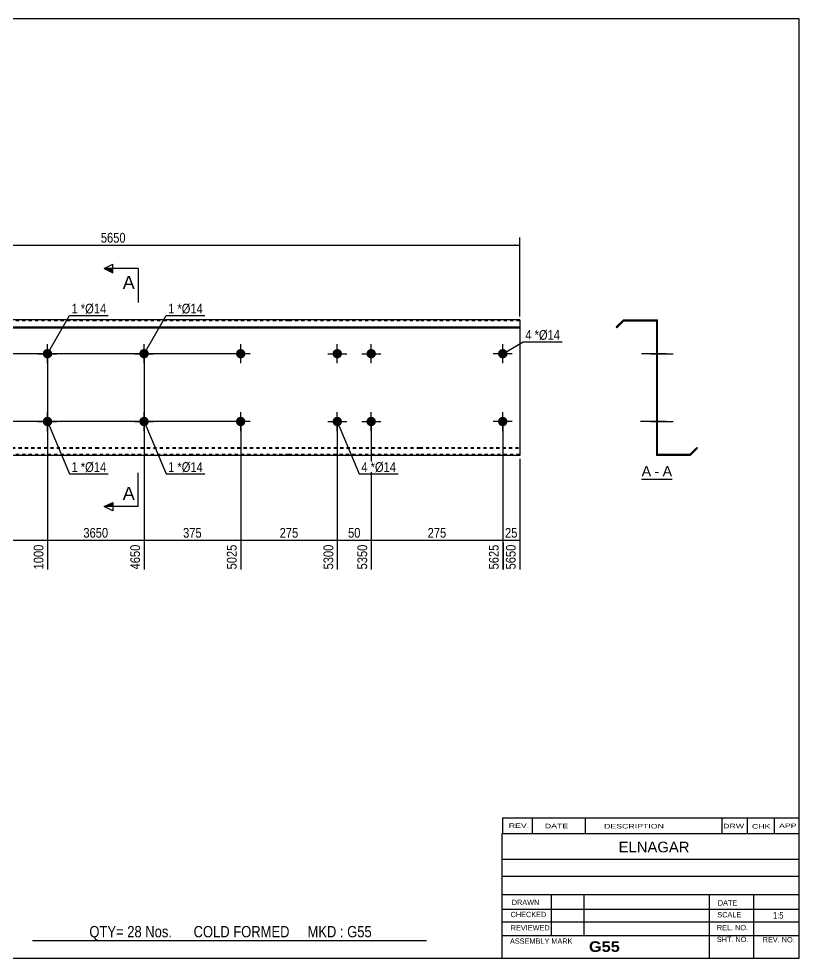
# Model space of a CAD drawing. Header units: millimetres. Extents: x -84 to 318, y -168 to 109.
# Drawn here: x 88.1 to 318.2, y -168.2 to 108.8 of the extents above; entities that cross this region are included whole.
import ezdxf

# ---------------------------------------------------------------- set-up
doc = ezdxf.new("R2010")
doc.units = ezdxf.units.MM
doc.linetypes.add('DXK_LINE_DOT1', pattern=[1.8814, 0.9407, -0.9407])
doc.styles.add('Arial', font='ARIAL.TTF', dxfattribs={"height": 0.2})
doc.styles.add('Arial Bold', font='ARIALBD.TTF', dxfattribs={"height": 0.2})
doc.styles.add('Arial Narrow', font='ARIALN.TTF', dxfattribs={"height": 0.2})

# ---------------------------------------------------------------- blocks, each defined once
blk = doc.blocks.new('Unknown-629097394-1687')
at = {"color": 5, "linetype": 'Continuous'}
for p, q in [((318.25, 108.75), (-81.75, 108.75)), ((-81.75, 108.75), (-81.75, -168.25)), ((318.25, -168.25), (318.25, 108.75)), ((-81.75, -168.25), (318.25, -168.25))]:
    blk.add_line(p, q, dxfattribs=at)
at = {"color": 174, "linetype": 'Continuous', "style": 'Arial'}
blk.add_text('Tekla structures', height=1.9102, rotation=90, dxfattribs=at).set_placement((-82.25, -167.75))
blk = doc.blocks.new('Unknown-629097394-12 - 1218')
at = {"color": 7, "linetype": 'Continuous'}
blk.add_line((271.76, -26.95), (280.79, -26.95), dxfattribs=at)
at = {"color": 0, "linetype": 'Continuous'}
blk.add_wipeout([(274.6, -26.2), (274.6, -23), (271.76, -23), (271.76, -26.2)], dxfattribs=at)
blk.add_wipeout([(276.98, -26.2), (276.98, -23), (275.56, -23), (275.56, -26.2)], dxfattribs=at)
at = {"color": 96, "linetype": 'Continuous', "style": 'Arial'}
blk.add_text('A', height=3.06, dxfattribs=at).set_placement((271.76, -26.2))
at = {"color": 0, "linetype": 'Continuous'}
blk.add_wipeout([(280.79, -26.2), (280.79, -23), (277.94, -23), (277.94, -26.2)], dxfattribs=at)
at = {"color": 96, "linetype": 'Continuous', "style": 'Arial'}
for s, p in [('-', (275.56, -26.2)), ('A', (277.94, -26.2))]:
    blk.add_text(s, height=3.06, dxfattribs=at).set_placement(p)
blk = doc.blocks.new('Part-629097394-1204 - 1201')
at = {"color": 2, "linetype": 'Continuous'}
for p, q in [((-3.9, 20), (-3.9, -20)), ((15.29, 20), (-3.9, 20)), ((53.78, 20), (15.39, 20)), ((82.27, 20), (53.88, 20)), ((110.76, 20), (82.37, 20)), ((139.25, 20), (110.86, 20)), ((167.73, 20), (139.35, 20)), ((206.22, 20), (167.83, 20)), ((235.82, 20), (206.32, 20)), ((235.82, 20), (235.82, -20)), ((-3.9, 17.88), (15.29, 17.88)), ((-3.9, 17.67), (15.29, 17.67)), ((15.39, 17.88), (53.78, 17.88)), ((15.39, 17.67), (53.78, 17.67)), ((53.88, 17.88), (82.27, 17.88)), ((53.88, 17.67), (82.27, 17.67)), ((82.37, 17.88), (110.76, 17.88)), ((82.37, 17.67), (110.76, 17.67)), ((110.86, 17.88), (139.25, 17.88)), ((110.86, 17.67), (139.25, 17.67)), ((139.35, 17.88), (167.73, 17.88)), ((139.35, 17.67), (167.73, 17.67)), ((167.83, 17.88), (206.22, 17.88)), ((167.83, 17.67), (206.22, 17.67)), ((206.32, 17.88), (235.82, 17.88)), ((206.32, 17.67), (235.82, 17.67)), ((15.29, -20), (-3.9, -20)), ((53.78, -20), (15.39, -20)), ((82.27, -20), (53.88, -20)), ((110.76, -20), (82.37, -20)), ((139.25, -20), (110.86, -20)), ((167.73, -20), (139.35, -20)), ((206.22, -20), (167.83, -20)), ((235.82, -20), (206.32, -20))]:
    blk.add_line(p, q, dxfattribs=at)
at = {"color": 7, "linetype": 'DXK_LINE_DOT1'}
for p, q in [((15.29, 19.7), (-3.9, 19.7)), ((53.78, 19.7), (15.39, 19.7)), ((82.27, 19.7), (53.88, 19.7)), ((110.76, 19.7), (82.37, 19.7)), ((139.25, 19.7), (110.86, 19.7)), ((167.73, 19.7), (139.35, 19.7)), ((206.22, 19.7), (167.83, 19.7)), ((235.82, 19.7), (206.32, 19.7)), ((-3.9, -17.67), (15.29, -17.67)), ((-3.9, -17.88), (15.29, -17.88)), ((15.39, -17.67), (53.78, -17.67)), ((15.39, -17.88), (53.78, -17.88)), ((53.88, -17.67), (82.27, -17.67)), ((53.88, -17.88), (82.27, -17.88)), ((82.37, -17.67), (110.76, -17.67)), ((82.37, -17.88), (110.76, -17.88)), ((110.86, -17.67), (139.25, -17.67)), ((110.86, -17.88), (139.25, -17.88)), ((139.35, -17.67), (167.73, -17.67)), ((139.35, -17.88), (167.73, -17.88)), ((167.83, -17.67), (206.22, -17.67)), ((167.83, -17.88), (206.22, -17.88)), ((206.32, -17.67), (235.82, -17.67)), ((206.32, -17.88), (235.82, -17.88)), ((15.29, -19.7), (-3.9, -19.7)), ((53.78, -19.7), (15.39, -19.7)), ((82.27, -19.7), (53.88, -19.7)), ((110.76, -19.7), (82.37, -19.7)), ((139.25, -19.7), (110.86, -19.7)), ((167.73, -19.7), (139.35, -19.7)), ((206.22, -19.7), (167.83, -19.7)), ((235.82, -19.7), (206.32, -19.7))]:
    blk.add_line(p, q, dxfattribs=at)
blk = doc.blocks.new('Bolt-629097394-1206 - 1201')
at = {"linetype": 'Continuous'}
blk.add_hatch(color=3, dxfattribs=at).paths.add_polyline_path([(95.16, 10, -1), (97.96, 10, -1)])
at = {"color": 3, "linetype": 'Continuous'}
for p, q in [((96.56, 7.2), (96.56, 12.8)), ((93.76, 10), (99.36, 10))]:
    blk.add_line(p, q, dxfattribs=at)
blk = doc.blocks.new('Bolt-629097394-1209 - 1201')
at = {"linetype": 'Continuous'}
blk.add_hatch(color=3, dxfattribs=at).paths.add_polyline_path([(95.16, -10, -1), (97.96, -10, -1)])
at = {"color": 3, "linetype": 'Continuous'}
for p, q in [((96.56, -12.8), (96.56, -7.2)), ((93.76, -10), (99.36, -10))]:
    blk.add_line(p, q, dxfattribs=at)
blk = doc.blocks.new('Bolt-629097394-1210 - 1201')
at = {"linetype": 'Continuous'}
for points in [[(180.63, 10, -1), (183.43, 10, -1)], [(190.63, 10, -1), (193.43, 10, -1)], [(180.63, -10, -1), (183.43, -10, -1)], [(190.63, -10, -1), (193.43, -10, -1)]]:
    blk.add_hatch(color=3, dxfattribs=at).paths.add_polyline_path(points)
at = {"color": 3, "linetype": 'Continuous'}
for p, q in [((182.03, 7.2), (182.03, 12.8)), ((192.03, 7.2), (192.03, 12.8)), ((179.23, 10), (184.83, 10)), ((189.23, 10), (194.83, 10)), ((182.03, -12.8), (182.03, -7.2)), ((192.03, -12.8), (192.03, -7.2)), ((179.23, -10), (184.83, -10)), ((189.23, -10), (194.83, -10))]:
    blk.add_line(p, q, dxfattribs=at)
blk = doc.blocks.new('Bolt-629097394-1211 - 1201')
at = {"linetype": 'Continuous'}
blk.add_hatch(color=3, dxfattribs=at).paths.add_polyline_path([(123.65, 10, -1), (126.45, 10, -1)])
at = {"color": 3, "linetype": 'Continuous'}
for p, q in [((125.05, 7.2), (125.05, 12.8)), ((122.25, 10), (127.85, 10))]:
    blk.add_line(p, q, dxfattribs=at)
blk = doc.blocks.new('Bolt-629097394-1212 - 1201')
at = {"linetype": 'Continuous'}
for points in [[(152.14, 10, -1), (154.94, 10, -1)], [(229.42, 10, -1), (232.22, 10, -1)]]:
    blk.add_hatch(color=3, dxfattribs=at).paths.add_polyline_path(points)
at = {"color": 3, "linetype": 'Continuous'}
for p, q in [((153.54, 7.2), (153.54, 12.8)), ((230.82, 7.2), (230.82, 12.8)), ((156.34, 10), (150.74, 10)), ((233.62, 10), (228.02, 10))]:
    blk.add_line(p, q, dxfattribs=at)
blk = doc.blocks.new('Bolt-629097394-1213 - 1201')
at = {"linetype": 'Continuous'}
for points in [[(152.14, -10, -1), (154.94, -10, -1)], [(229.42, -10, -1), (232.22, -10, -1)]]:
    blk.add_hatch(color=3, dxfattribs=at).paths.add_polyline_path(points)
at = {"color": 3, "linetype": 'Continuous'}
for p, q in [((153.54, -12.8), (153.54, -7.2)), ((230.82, -12.8), (230.82, -7.2)), ((156.34, -10), (150.74, -10)), ((233.62, -10), (228.02, -10))]:
    blk.add_line(p, q, dxfattribs=at)
blk = doc.blocks.new('Bolt-629097394-1214 - 1201')
at = {"linetype": 'Continuous'}
blk.add_hatch(color=3, dxfattribs=at).paths.add_polyline_path([(123.65, -10, -1), (126.45, -10, -1)])
at = {"color": 3, "linetype": 'Continuous'}
for p, q in [((125.05, -12.8), (125.05, -7.2)), ((122.25, -10), (127.85, -10))]:
    blk.add_line(p, q, dxfattribs=at)
blk = doc.blocks.new('Bolt-629097394-1224 - 1218')
at = {"linetype": 'Continuous'}
blk.add_hatch(color=3, dxfattribs=at).paths.add_polyline_path([(276.12, -8.6), (276.12, -11.4), (276.42, -11.4), (276.42, -8.6)])
at = {"color": 3, "linetype": 'Continuous'}
for p, q in [((278.02, -10), (271.42, -10)), ((276.42, -8.6), (276.12, -8.6)), ((276.42, -11.4), (276.12, -11.4))]:
    blk.add_line(p, q, dxfattribs=at)
blk = doc.blocks.new('Part-629097394-1219 - 1218')
at = {"color": 2, "linetype": 'Continuous'}
for p, q in [((266.42, 20), (264.3, 17.88)), ((266.55, 19.7), (264.51, 17.67)), ((266.42, 20), (276.42, 20)), ((266.55, 19.7), (276.12, 19.7)), ((276.12, 19.7), (276.12, -20)), ((276.42, -19.7), (276.42, 20)), ((264.3, 17.88), (264.51, 17.67)), ((286, -19.7), (288.03, -17.67)), ((286.12, -20), (288.25, -17.88)), ((288.25, -17.88), (288.03, -17.67)), ((286.12, -20), (276.12, -20)), ((286, -19.7), (276.42, -19.7))]:
    blk.add_line(p, q, dxfattribs=at)
blk = doc.blocks.new('Bolt-629097394-1220 - 1218')
at = {"linetype": 'Continuous'}
for points in [[(276.12, 11.4), (276.12, 8.6), (276.42, 8.6), (276.42, 11.4)], [(276.12, 11.4), (276.12, 8.6), (276.42, 8.6), (276.42, 11.4)], [(276.12, -8.6), (276.12, -11.4), (276.42, -11.4), (276.42, -8.6)], [(276.12, -8.6), (276.12, -11.4), (276.42, -11.4), (276.42, -8.6)]]:
    blk.add_hatch(color=3, dxfattribs=at).paths.add_polyline_path(points)
at = {"color": 3, "linetype": 'Continuous'}
for p, q in [((276.42, 11.4), (276.12, 11.4)), ((276.42, 11.4), (276.12, 11.4)), ((279.02, 10), (272.42, 10)), ((279.02, 10), (272.42, 10)), ((276.42, 8.6), (276.12, 8.6)), ((276.42, 8.6), (276.12, 8.6)), ((279.02, -10), (272.42, -10)), ((279.02, -10), (272.42, -10)), ((276.42, -8.6), (276.12, -8.6)), ((276.42, -8.6), (276.12, -8.6)), ((276.42, -11.4), (276.12, -11.4)), ((276.42, -11.4), (276.12, -11.4))]:
    blk.add_line(p, q, dxfattribs=at)
blk = doc.blocks.new('Bolt-629097394-1221 - 1218')
at = {"linetype": 'Continuous'}
blk.add_hatch(color=3, dxfattribs=at).paths.add_polyline_path([(276.12, 11.4), (276.12, 8.6), (276.42, 8.6), (276.42, 11.4)])
at = {"color": 3, "linetype": 'Continuous'}
for p, q in [((276.42, 11.4), (276.12, 11.4)), ((278.32, 10), (271.72, 10)), ((276.42, 8.6), (276.12, 8.6))]:
    blk.add_line(p, q, dxfattribs=at)
blk = doc.blocks.new('Bolt-629097394-1222 - 1218')
at = {"linetype": 'Continuous'}
blk.add_hatch(color=3, dxfattribs=at).paths.add_polyline_path([(276.12, 11.4), (276.12, 8.6), (276.42, 8.6), (276.42, 11.4)])
blk.add_hatch(color=3, dxfattribs=at).paths.add_polyline_path([(276.12, 11.4), (276.12, 8.6), (276.42, 8.6), (276.42, 11.4)])
at = {"color": 3, "linetype": 'Continuous'}
for p, q in [((276.12, 11.4), (276.42, 11.4)), ((276.12, 11.4), (276.42, 11.4)), ((274.52, 10), (281.12, 10)), ((274.52, 10), (281.12, 10)), ((276.12, 8.6), (276.42, 8.6)), ((276.12, 8.6), (276.42, 8.6))]:
    blk.add_line(p, q, dxfattribs=at)
blk = doc.blocks.new('Bolt-629097394-1223 - 1218')
at = {"linetype": 'Continuous'}
blk.add_hatch(color=3, dxfattribs=at).paths.add_polyline_path([(276.12, -8.6), (276.12, -11.4), (276.42, -11.4), (276.42, -8.6)])
blk.add_hatch(color=3, dxfattribs=at).paths.add_polyline_path([(276.12, -8.6), (276.12, -11.4), (276.42, -11.4), (276.42, -8.6)])
at = {"color": 3, "linetype": 'Continuous'}
for p, q in [((274.52, -10), (281.12, -10)), ((274.52, -10), (281.12, -10)), ((276.12, -8.6), (276.42, -8.6)), ((276.12, -8.6), (276.42, -8.6)), ((276.12, -11.4), (276.42, -11.4)), ((276.12, -11.4), (276.42, -11.4))]:
    blk.add_line(p, q, dxfattribs=at)
blk = doc.blocks.new('Bolt-629097394-1225 - 1218')
at = {"linetype": 'Continuous'}
for points in [[(276.12, 11.4), (276.12, 8.6), (276.42, 8.6), (276.42, 11.4)], [(276.12, 11.4), (276.12, 8.6), (276.42, 8.6), (276.42, 11.4)], [(276.12, -8.6), (276.12, -11.4), (276.42, -11.4), (276.42, -8.6)], [(276.12, -8.6), (276.12, -11.4), (276.42, -11.4), (276.42, -8.6)]]:
    blk.add_hatch(color=3, dxfattribs=at).paths.add_polyline_path(points)
at = {"color": 3, "linetype": 'Continuous'}
for p, q in [((276.42, 11.4), (276.12, 11.4)), ((276.42, 11.4), (276.12, 11.4)), ((279.02, 10), (272.42, 10)), ((279.02, 10), (272.42, 10)), ((276.42, 8.6), (276.12, 8.6)), ((276.42, 8.6), (276.12, 8.6)), ((279.02, -10), (272.42, -10)), ((279.02, -10), (272.42, -10)), ((276.42, -8.6), (276.12, -8.6)), ((276.42, -8.6), (276.12, -8.6)), ((276.42, -11.4), (276.12, -11.4)), ((276.42, -11.4), (276.12, -11.4))]:
    blk.add_line(p, q, dxfattribs=at)
blk = doc.blocks.new('Bolt-629097394-1226 - 1218')
at = {"linetype": 'Continuous'}
blk.add_hatch(color=3, dxfattribs=at).paths.add_polyline_path([(276.12, 11.4), (276.12, 8.6), (276.42, 8.6), (276.42, 11.4)])
at = {"color": 3, "linetype": 'Continuous'}
for p, q in [((276.42, 11.4), (276.12, 11.4)), ((278.32, 10), (271.72, 10)), ((276.42, 8.6), (276.12, 8.6))]:
    blk.add_line(p, q, dxfattribs=at)
blk = doc.blocks.new('Bolt-629097394-1227 - 1218')
at = {"linetype": 'Continuous'}
blk.add_hatch(color=3, dxfattribs=at).paths.add_polyline_path([(276.12, 11.4), (276.12, 8.6), (276.42, 8.6), (276.42, 11.4)])
blk.add_hatch(color=3, dxfattribs=at).paths.add_polyline_path([(276.12, 11.4), (276.12, 8.6), (276.42, 8.6), (276.42, 11.4)])
at = {"color": 3, "linetype": 'Continuous'}
for p, q in [((276.12, 11.4), (276.42, 11.4)), ((276.12, 11.4), (276.42, 11.4)), ((274.52, 10), (281.12, 10)), ((274.52, 10), (281.12, 10)), ((276.12, 8.6), (276.42, 8.6)), ((276.12, 8.6), (276.42, 8.6))]:
    blk.add_line(p, q, dxfattribs=at)
blk = doc.blocks.new('Bolt-629097394-1228 - 1218')
at = {"linetype": 'Continuous'}
blk.add_hatch(color=3, dxfattribs=at).paths.add_polyline_path([(276.12, -8.6), (276.12, -11.4), (276.42, -11.4), (276.42, -8.6)])
blk.add_hatch(color=3, dxfattribs=at).paths.add_polyline_path([(276.12, -8.6), (276.12, -11.4), (276.42, -11.4), (276.42, -8.6)])
at = {"color": 3, "linetype": 'Continuous'}
for p, q in [((274.52, -10), (281.12, -10)), ((274.52, -10), (281.12, -10)), ((276.12, -8.6), (276.42, -8.6)), ((276.12, -8.6), (276.42, -8.6)), ((276.12, -11.4), (276.42, -11.4)), ((276.12, -11.4), (276.42, -11.4))]:
    blk.add_line(p, q, dxfattribs=at)
blk = doc.blocks.new('Bolt-629097394-1229 - 1218')
at = {"linetype": 'Continuous'}
blk.add_hatch(color=3, dxfattribs=at).paths.add_polyline_path([(276.12, -8.6), (276.12, -11.4), (276.42, -11.4), (276.42, -8.6)])
at = {"color": 3, "linetype": 'Continuous'}
for p, q in [((278.02, -10), (271.42, -10)), ((276.42, -8.6), (276.12, -8.6)), ((276.42, -11.4), (276.12, -11.4))]:
    blk.add_line(p, q, dxfattribs=at)
blk = doc.blocks.new('StraightDimension-629097394-1242 - 1201')
at = {"linetype": 'Continuous'}
blk.add_hatch(color=7, dxfattribs=at).paths.add_polyline_path([(234.32, -44.75), (235.82, -45), (234.32, -45.25)])
at = {"color": 7, "linetype": 'Continuous'}
for p, q in [((230.82, -11), (230.82, -53.61)), ((235.82, -21), (235.82, -53.61)), ((230.82, -45), (235.82, -45))]:
    blk.add_line(p, q, dxfattribs=at)
at = {"color": 0}
blk.add_wipeout([(235.75, -44.85), (235.75, -40.65), (230.89, -40.65), (230.89, -44.85)], dxfattribs=at)
at = {"color": 3, "style": 'Arial Narrow'}
blk.add_text('25', height=2.863, dxfattribs=at).set_placement((231.49, -44.25))
at = {"color": 0, "linetype": 'Continuous'}
blk.add_wipeout([(235.22, -45.7), (231.02, -45.7), (231.02, -54.21), (235.22, -54.21)], dxfattribs=at)
at = {"color": 3, "linetype": 'Continuous', "style": 'Arial Narrow'}
blk.add_text('5650', height=2.863, rotation=90.0002, dxfattribs=at).set_placement((234.62, -53.61))
blk = doc.blocks.new('StraightDimension-629097394-1243 - 1201')
at = {"linetype": 'Continuous'}
blk.add_hatch(color=7, dxfattribs=at).paths.add_polyline_path([(229.32, -44.75), (230.82, -45), (229.32, -45.25)])
at = {"color": 7, "linetype": 'Continuous'}
for p, q in [((192.03, -11), (192.03, -53.61)), ((230.82, -11), (230.82, -53.61)), ((192.03, -45), (230.82, -45))]:
    blk.add_line(p, q, dxfattribs=at)
at = {"color": 0}
blk.add_wipeout([(214.77, -44.85), (214.77, -40.65), (208.08, -40.65), (208.08, -44.85)], dxfattribs=at)
at = {"color": 0, "linetype": 'Continuous'}
blk.add_wipeout([(230.22, -45.7), (226.02, -45.7), (226.02, -54.21), (230.22, -54.21)], dxfattribs=at)
at = {"color": 3, "style": 'Arial Narrow'}
blk.add_text('275', height=2.863, dxfattribs=at).set_placement((208.68, -44.25))
at = {"color": 3, "linetype": 'Continuous', "style": 'Arial Narrow'}
blk.add_text('5625', height=2.863, rotation=90.0002, dxfattribs=at).set_placement((229.62, -53.61))
blk = doc.blocks.new('StraightDimension-629097394-1244 - 1201')
at = {"linetype": 'Continuous'}
blk.add_hatch(color=7, dxfattribs=at).paths.add_polyline_path([(190.53, -44.75), (192.03, -45), (190.53, -45.25)])
at = {"color": 7, "linetype": 'Continuous'}
for p, q in [((182.03, -11), (182.03, -53.61)), ((192.03, -11), (192.03, -53.61)), ((182.03, -45), (192.03, -45))]:
    blk.add_line(p, q, dxfattribs=at)
at = {"color": 0}
blk.add_wipeout([(189.46, -44.85), (189.46, -40.65), (184.6, -40.65), (184.6, -44.85)], dxfattribs=at)
at = {"color": 3, "style": 'Arial Narrow'}
blk.add_text('50', height=2.863, dxfattribs=at).set_placement((185.2, -44.25))
at = {"color": 0, "linetype": 'Continuous'}
blk.add_wipeout([(191.43, -45.7), (187.23, -45.7), (187.23, -54.21), (191.43, -54.21)], dxfattribs=at)
at = {"color": 3, "linetype": 'Continuous', "style": 'Arial Narrow'}
blk.add_text('5350', height=2.863, rotation=90.0002, dxfattribs=at).set_placement((190.83, -53.61))
blk = doc.blocks.new('StraightDimension-629097394-1245 - 1201')
at = {"linetype": 'Continuous'}
blk.add_hatch(color=7, dxfattribs=at).paths.add_polyline_path([(180.53, -44.75), (182.03, -45), (180.53, -45.25)])
at = {"color": 7, "linetype": 'Continuous'}
for p, q in [((153.54, -11), (153.54, -53.61)), ((182.03, -11), (182.03, -53.61)), ((153.54, -45), (182.03, -45))]:
    blk.add_line(p, q, dxfattribs=at)
at = {"color": 0}
blk.add_wipeout([(171.13, -44.85), (171.13, -40.65), (164.44, -40.65), (164.44, -44.85)], dxfattribs=at)
at = {"color": 0, "linetype": 'Continuous'}
blk.add_wipeout([(181.43, -45.7), (177.23, -45.7), (177.23, -54.21), (181.43, -54.21)], dxfattribs=at)
at = {"color": 3, "style": 'Arial Narrow'}
blk.add_text('275', height=2.863, dxfattribs=at).set_placement((165.04, -44.25))
at = {"color": 3, "linetype": 'Continuous', "style": 'Arial Narrow'}
blk.add_text('5300', height=2.863, rotation=90.0002, dxfattribs=at).set_placement((180.83, -53.61))
blk = doc.blocks.new('StraightDimension-629097394-1246 - 1201')
at = {"linetype": 'Continuous'}
blk.add_hatch(color=7, dxfattribs=at).paths.add_polyline_path([(152.04, -44.75), (153.54, -45), (152.04, -45.25)])
at = {"color": 7, "linetype": 'Continuous'}
for p, q in [((125.05, 9), (125.05, -53.61)), ((153.54, -11), (153.54, -53.61)), ((125.05, -45), (153.54, -45))]:
    blk.add_line(p, q, dxfattribs=at)
at = {"color": 0}
blk.add_wipeout([(142.64, -44.85), (142.64, -40.65), (135.95, -40.65), (135.95, -44.85)], dxfattribs=at)
at = {"color": 0, "linetype": 'Continuous'}
blk.add_wipeout([(152.94, -45.7), (148.74, -45.7), (148.74, -54.21), (152.94, -54.21)], dxfattribs=at)
at = {"color": 3, "style": 'Arial Narrow'}
blk.add_text('375', height=2.863, dxfattribs=at).set_placement((136.55, -44.25))
at = {"color": 3, "linetype": 'Continuous', "style": 'Arial Narrow'}
blk.add_text('5025', height=2.863, rotation=90.0002, dxfattribs=at).set_placement((152.34, -53.61))
blk = doc.blocks.new('StraightDimension-629097394-1247 - 1201')
at = {"linetype": 'Continuous'}
blk.add_hatch(color=7, dxfattribs=at).paths.add_polyline_path([(123.55, -44.75), (125.05, -45), (123.55, -45.25)])
at = {"color": 7, "linetype": 'Continuous'}
for p, q in [((96.56, 9), (96.56, -53.61)), ((125.05, 9), (125.05, -53.61)), ((96.56, -45), (125.05, -45))]:
    blk.add_line(p, q, dxfattribs=at)
at = {"color": 0}
blk.add_wipeout([(115.06, -44.85), (115.06, -40.65), (106.55, -40.65), (106.55, -44.85)], dxfattribs=at)
at = {"color": 0, "linetype": 'Continuous'}
blk.add_wipeout([(124.45, -45.7), (120.25, -45.7), (120.25, -54.21), (124.45, -54.21)], dxfattribs=at)
at = {"color": 3, "style": 'Arial Narrow'}
blk.add_text('3650', height=2.863, dxfattribs=at).set_placement((107.15, -44.25))
at = {"color": 3, "linetype": 'Continuous', "style": 'Arial Narrow'}
blk.add_text('4650', height=2.863, rotation=90.0002, dxfattribs=at).set_placement((123.85, -53.61))
blk = doc.blocks.new('StraightDimension-629097394-1327 - 1201')
at = {"linetype": 'Continuous'}
for points in [[(-2.4, 41.75), (-3.9, 42), (-2.4, 42.25)], [(234.32, 42.25), (235.82, 42), (234.32, 41.75)]]:
    blk.add_hatch(color=7, dxfattribs=at).paths.add_polyline_path(points)
at = {"color": 7, "linetype": 'Continuous'}
for p, q in [((-3.9, 21), (-3.9, 44.25)), ((-3.9, 42), (235.82, 42)), ((235.82, 21), (235.82, 44.25))]:
    blk.add_line(p, q, dxfattribs=at)
at = {"color": 0}
blk.add_wipeout([(120.22, 42.15), (120.22, 46.35), (111.7, 46.35), (111.7, 42.15)], dxfattribs=at)
at = {"color": 3, "style": 'Arial Narrow'}
blk.add_text('5650', height=2.863, dxfattribs=at).set_placement((112.3, 42.75))
blk = doc.blocks.new('StraightDimension-629097394-1248 - 1201')
at = {"linetype": 'Continuous'}
blk.add_hatch(color=7, dxfattribs=at).paths.add_polyline_path([(95.06, -44.75), (96.56, -45), (95.06, -45.25)])
at = {"color": 7, "linetype": 'Continuous'}
for p, q in [((96.56, 9), (96.56, -53.61)), ((68.08, -11), (68.08, -51.78)), ((68.08, -45), (96.56, -45))]:
    blk.add_line(p, q, dxfattribs=at)
at = {"color": 0}
blk.add_wipeout([(85.66, -44.85), (85.66, -40.65), (78.98, -40.65), (78.98, -44.85)], dxfattribs=at)
at = {"color": 0, "linetype": 'Continuous'}
blk.add_wipeout([(95.96, -45.7), (91.76, -45.7), (91.76, -54.21), (95.96, -54.21)], dxfattribs=at)
at = {"color": 3, "style": 'Arial Narrow'}
blk.add_text('375', height=2.863, dxfattribs=at).set_placement((79.58, -44.25))
at = {"color": 3, "linetype": 'Continuous', "style": 'Arial Narrow'}
blk.add_text('1000', height=2.863, rotation=90.0002, dxfattribs=at).set_placement((95.36, -53.61))
blk = doc.blocks.new('StraightDimension-629097394-1299 - 1201')
at = {"linetype": 'Continuous'}
for points in [[(-15.25, 18.5), (-15, 20), (-14.75, 18.5)], [(-14.75, 11.5), (-15, 10), (-15.25, 11.5)]]:
    blk.add_hatch(color=7, dxfattribs=at).paths.add_polyline_path(points)
at = {"color": 7, "linetype": 'Continuous'}
for p, q in [((-4.9, 20), (-17.25, 20)), ((-15, 10), (-15, 20)), ((152.54, 10), (-17.25, 10))]:
    blk.add_line(p, q, dxfattribs=at)
at = {"color": 0}
blk.add_wipeout([(-15.15, 17.43), (-19.35, 17.43), (-19.35, 12.57), (-15.15, 12.57)], dxfattribs=at)
at = {"color": 3, "style": 'Arial Narrow'}
blk.add_text('50', height=2.863, rotation=90.0002, dxfattribs=at).set_placement((-15.75, 13.17))
blk = doc.blocks.new('StraightDimension-629097394-1300 - 1201')
at = {"linetype": 'Continuous'}
for points in [[(-15.25, 8.5), (-15, 10), (-14.75, 8.5)], [(-14.75, -8.5), (-15, -10), (-15.25, -8.5)]]:
    blk.add_hatch(color=7, dxfattribs=at).paths.add_polyline_path(points)
at = {"color": 7, "linetype": 'Continuous'}
for p, q in [((152.54, 10), (-17.25, 10)), ((-15, -10), (-15, 10)), ((152.54, -10), (-17.25, -10))]:
    blk.add_line(p, q, dxfattribs=at)
at = {"color": 0}
blk.add_wipeout([(-15.15, 3.34), (-19.35, 3.34), (-19.35, -3.34), (-15.15, -3.34)], dxfattribs=at)
at = {"color": 3, "style": 'Arial Narrow'}
blk.add_text('100', height=2.863, rotation=90.0002, dxfattribs=at).set_placement((-15.75, -2.74))
blk = doc.blocks.new('StraightDimension-629097394-1301 - 1201')
at = {"linetype": 'Continuous'}
for points in [[(-15.25, -11.5), (-15, -10), (-14.75, -11.5)], [(-14.75, -18.5), (-15, -20), (-15.25, -18.5)]]:
    blk.add_hatch(color=7, dxfattribs=at).paths.add_polyline_path(points)
at = {"color": 7, "linetype": 'Continuous'}
for p, q in [((152.54, -10), (-17.25, -10)), ((-15, -20), (-15, -10)), ((-4.9, -20), (-17.25, -20))]:
    blk.add_line(p, q, dxfattribs=at)
at = {"color": 0}
blk.add_wipeout([(-15.15, -12.57), (-19.35, -12.57), (-19.35, -17.43), (-15.15, -17.43)], dxfattribs=at)
at = {"color": 3, "style": 'Arial Narrow'}
blk.add_text('50', height=2.863, rotation=90.0002, dxfattribs=at).set_placement((-15.75, -16.83))
blk = doc.blocks.new('CBS_CALLOFF-629097394-1720')
at = {"color": 7, "linetype": 'Continuous'}
blk.add_line((92.13, -162.98), (208.36, -163), dxfattribs=at)
at = {"color": 3, "linetype": 'Continuous', "style": 'Arial Narrow'}
blk.add_text('QTY= 28 Nos.      COLD FORMED     MKD : G55', height=3.3405, dxfattribs=at).set_placement((108.92, -162.09))
blk = doc.blocks.new('CBS_NAME_BLOG-629097394-1721')
at = {"color": 7, "linetype": 'Continuous'}
for p, q in [((230.66, -131.5), (318.18, -131.5)), ((230.66, -168.21), (230.66, -131.5)), ((230.66, -139.04), (318.18, -139.04)), ((230.73, -144.09), (318.25, -144.09)), ((230.66, -149.46), (318.18, -149.46)), ((245.18, -161.57), (245.18, -149.47)), ((254.87, -161.54), (254.87, -149.47)), ((291.78, -168.21), (291.78, -149.48)), ((304.83, -168.21), (304.83, -149.47)), ((230.67, -153.76), (318.25, -153.74)), ((230.66, -157.51), (318.18, -157.51)), ((230.66, -161.55), (318.18, -161.55)), ((230.66, -168.25), (318.25, -168.25))]:
    blk.add_line(p, q, dxfattribs=at)
at = {"color": 3, "linetype": 'Continuous', "style": 'Arial'}
blk.add_text('ELNAGAR', height=3.133, dxfattribs=at).set_placement((264.98, -137.03))
at = {"color": 3, "linetype": 'Continuous'}
for s, height, style, width, p in [('DRAWN', 1.566, 'Arial', 0.9, (233.49, -152.57)), ('DATE', 1.566, 'Arial', 0.9, (294.25, -152.73)), ('CHECKED', 1.566, 'Arial', 0.9, (233.14, -156.14)), ('SCALE', 1.566, 'Arial', 0.9, (294.1, -156.21)), ('1:5', 1.957, 'Arial Narrow', 0.9, (310.55, -156.57)), ('REVIEWED', 1.566, 'Arial', 0.9, (233.18, -160.06)), ('REL. NO.', 1.566, 'Arial', 0.9, (293.96, -160.01)), ('ASSEMBLY MARK', 1.5663, 'Arial', 0.9, (232.96, -163.99)), ('G55', 3.131, 'Arial Bold', 1.1, (256.24, -166.39)), ('SHT. NO.', 1.566, 'Arial', 0.9, (293.96, -163.48)), ('REV. NO.', 1.566, 'Arial', 0.9, (307.48, -163.57))]:
    blk.add_text(s, height=height, dxfattribs=dict(at, style=style, width=width)).set_placement(p)
blk = doc.blocks.new('CBS_REVISION-629097394-1722')
at = {"color": 7, "linetype": 'Continuous'}
for p, q in [((230.74, -126.87), (318.24, -126.87)), ((230.74, -126.87), (230.74, -131.5)), ((239.54, -126.87), (239.54, -131.5)), ((255.13, -126.87), (255.13, -131.44)), ((295.39, -126.87), (295.39, -131.5)), ((302.93, -126.87), (302.93, -131.5)), ((310.88, -126.87), (310.88, -131.5)), ((230.74, -131.5), (318.24, -131.5))]:
    blk.add_line(p, q, dxfattribs=at)
at = {"color": 7, "style": 'Arial Narrow', "width": 1.7}
for s, height, p in [('REV.', 1.326, (232.6, -129.82)), ('DATE', 1.326, (243.23, -129.94)), ('DESCRIPTION', 1.3257, (260.71, -129.99)), ('DRW', 1.326, (295.82, -129.93)), ('CHK', 1.326, (304.31, -130.02)), ('APP', 1.326, (312.31, -129.87))]:
    blk.add_text(s, height=height, dxfattribs=at).set_placement(p)
blk = doc.blocks.new('Mark-629097394-1351 - 1201')
at = {"color": 0}
blk.add_wipeout([(105.49, -24.86), (105.49, -21.86), (103.66, -21.86), (103.66, -24.86)], dxfattribs=at)
blk.add_wipeout([(105.49, -24.86), (105.49, -21.86), (103.66, -21.86), (103.66, -24.86)], dxfattribs=at)
at = {"color": 7, "linetype": 'Continuous'}
blk.add_line((96.56, -10), (103.06, -25.46), dxfattribs=at)
at = {"color": 0}
blk.add_wipeout([(107.67, -24.86), (107.67, -21.86), (106.39, -21.86), (106.39, -24.86)], dxfattribs=at)
blk.add_wipeout([(107.67, -24.86), (107.67, -21.86), (106.39, -21.86), (106.39, -24.86)], dxfattribs=at)
at = {"color": 3, "style": 'Arial Narrow'}
blk.add_text('1', height=2.86, dxfattribs=at).set_placement((103.66, -24.86))
at = {"color": 0}
blk.add_wipeout([(113.88, -24.86), (113.88, -21.86), (107.67, -21.86), (107.67, -24.86)], dxfattribs=at)
blk.add_wipeout([(113.88, -24.86), (113.88, -21.86), (107.67, -21.86), (107.67, -24.86)], dxfattribs=at)
at = {"color": 7, "linetype": 'Continuous'}
blk.add_line((103.06, -25.46), (114.48, -25.46), dxfattribs=at)
at = {"color": 3, "style": 'Arial Narrow'}
for s, height, p in [('*', 2.86, (106.39, -24.86)), ('Ø14', 2.863, (107.67, -24.86))]:
    blk.add_text(s, height=height, dxfattribs=at).set_placement(p)
blk = doc.blocks.new('SectionMark-629097394-1240 - 1201')
at = {"linetype": 'Continuous'}
for points in [[(115.81, 35.1), (115.81, 33.85), (113.31, 35.1)], [(115.81, -33.85), (115.81, -35.1), (113.31, -35.1)]]:
    blk.add_hatch(color=30, dxfattribs=at).paths.add_polyline_path(points)
at = {"color": 30, "linetype": 'Continuous'}
for p, q in [((113.31, 35.1), (115.81, 36.35)), ((115.81, 33.85), (115.81, 36.35)), ((123.31, 35.1), (113.31, 35.1)), ((113.31, 35.1), (115.81, 33.85)), ((113.31, -35.1), (115.81, -33.85)), ((123.31, -35.1), (113.31, -35.1)), ((115.81, -36.35), (113.31, -35.1)), ((115.81, -33.85), (115.81, -36.35))]:
    blk.add_line(p, q, dxfattribs=at)
at = {"color": 0, "linetype": 'Continuous'}
for points in [[(122.31, 29.1), (122.31, 33.1), (118.75, 33.1), (118.75, 29.1)], [(122.31, -33.1), (122.31, -29.1), (118.75, -29.1), (118.75, -33.1)]]:
    blk.add_wipeout(points, dxfattribs=at)
at = {"color": 30, "linetype": 'Continuous'}
for p, q in [((123.31, 35.1), (123.31, 25.1)), ((123.31, -35.1), (123.31, -25.1))]:
    blk.add_line(p, q, dxfattribs=at)
at = {"color": 96, "linetype": 'Continuous', "style": 'Arial'}
for p in [(118.75, 29.1), (118.75, -33.1)]:
    blk.add_text('A', height=3.82, dxfattribs=at).set_placement(p)
blk = doc.blocks.new('MarkSet-629097394-1346 - 1201')
at = {"color": 0}
blk.add_wipeout([(239.31, 14.1), (239.31, 17.1), (237.48, 17.1), (237.48, 14.1)], dxfattribs=at)
blk.add_wipeout([(239.31, 14.1), (239.31, 17.1), (237.48, 17.1), (237.48, 14.1)], dxfattribs=at)
at = {"color": 7, "linetype": 'Continuous'}
blk.add_line((230.82, 10), (236.88, 13.5), dxfattribs=at)
at = {"color": 0}
blk.add_wipeout([(241.49, 14.1), (241.49, 17.1), (240.21, 17.1), (240.21, 14.1)], dxfattribs=at)
blk.add_wipeout([(241.49, 14.1), (241.49, 17.1), (240.21, 17.1), (240.21, 14.1)], dxfattribs=at)
at = {"color": 3, "style": 'Arial Narrow'}
blk.add_text('4', height=2.86, dxfattribs=at).set_placement((237.48, 14.1))
at = {"color": 0}
blk.add_wipeout([(247.7, 14.1), (247.7, 17.1), (241.49, 17.1), (241.49, 14.1)], dxfattribs=at)
blk.add_wipeout([(247.7, 14.1), (247.7, 17.1), (241.49, 17.1), (241.49, 14.1)], dxfattribs=at)
at = {"color": 7, "linetype": 'Continuous'}
blk.add_line((236.88, 13.5), (248.3, 13.5), dxfattribs=at)
at = {"color": 3, "style": 'Arial Narrow'}
for s, height, p in [('*', 2.86, (240.21, 14.1)), ('Ø14', 2.863, (241.49, 14.1))]:
    blk.add_text(s, height=height, dxfattribs=at).set_placement(p)
blk = doc.blocks.new('Mark-629097394-1350 - 1201')
at = {"color": 0}
blk.add_wipeout([(105.49, 21.86), (105.49, 24.86), (103.66, 24.86), (103.66, 21.86)], dxfattribs=at)
blk.add_wipeout([(105.49, 21.86), (105.49, 24.86), (103.66, 24.86), (103.66, 21.86)], dxfattribs=at)
at = {"color": 7, "linetype": 'Continuous'}
blk.add_line((96.56, 10), (103.06, 21.26), dxfattribs=at)
at = {"color": 0}
blk.add_wipeout([(107.67, 21.86), (107.67, 24.86), (106.39, 24.86), (106.39, 21.86)], dxfattribs=at)
blk.add_wipeout([(107.67, 21.86), (107.67, 24.86), (106.39, 24.86), (106.39, 21.86)], dxfattribs=at)
at = {"color": 3, "style": 'Arial Narrow'}
blk.add_text('1', height=2.86, dxfattribs=at).set_placement((103.66, 21.86))
at = {"color": 0}
blk.add_wipeout([(113.88, 21.86), (113.88, 24.86), (107.67, 24.86), (107.67, 21.86)], dxfattribs=at)
blk.add_wipeout([(113.88, 21.86), (113.88, 24.86), (107.67, 24.86), (107.67, 21.86)], dxfattribs=at)
at = {"color": 7, "linetype": 'Continuous'}
blk.add_line((103.06, 21.26), (114.48, 21.26), dxfattribs=at)
at = {"color": 3, "style": 'Arial Narrow'}
for s, height, p in [('*', 2.86, (106.39, 21.86)), ('Ø14', 2.863, (107.67, 21.86))]:
    blk.add_text(s, height=height, dxfattribs=at).set_placement(p)
blk = doc.blocks.new('Mark-629097394-1352 - 1201')
at = {"color": 0}
blk.add_wipeout([(190.96, -24.86), (190.96, -21.86), (189.13, -21.86), (189.13, -24.86)], dxfattribs=at)
blk.add_wipeout([(190.96, -24.86), (190.96, -21.86), (189.13, -21.86), (189.13, -24.86)], dxfattribs=at)
at = {"color": 7, "linetype": 'Continuous'}
blk.add_line((182.03, -10), (188.53, -25.46), dxfattribs=at)
at = {"color": 0}
blk.add_wipeout([(193.13, -24.86), (193.13, -21.86), (191.86, -21.86), (191.86, -24.86)], dxfattribs=at)
blk.add_wipeout([(193.13, -24.86), (193.13, -21.86), (191.86, -21.86), (191.86, -24.86)], dxfattribs=at)
at = {"color": 3, "style": 'Arial Narrow'}
blk.add_text('4', height=2.86, dxfattribs=at).set_placement((189.13, -24.86))
at = {"color": 0}
blk.add_wipeout([(199.35, -24.86), (199.35, -21.86), (193.13, -21.86), (193.13, -24.86)], dxfattribs=at)
blk.add_wipeout([(199.35, -24.86), (199.35, -21.86), (193.13, -21.86), (193.13, -24.86)], dxfattribs=at)
at = {"color": 7, "linetype": 'Continuous'}
blk.add_line((188.53, -25.46), (199.95, -25.46), dxfattribs=at)
at = {"color": 3, "style": 'Arial Narrow'}
for s, height, p in [('*', 2.86, (191.86, -24.86)), ('Ø14', 2.863, (193.13, -24.86))]:
    blk.add_text(s, height=height, dxfattribs=at).set_placement(p)
blk = doc.blocks.new('Mark-629097394-1353 - 1201')
at = {"color": 0}
blk.add_wipeout([(133.98, 21.86), (133.98, 24.86), (132.15, 24.86), (132.15, 21.86)], dxfattribs=at)
blk.add_wipeout([(133.98, 21.86), (133.98, 24.86), (132.15, 24.86), (132.15, 21.86)], dxfattribs=at)
at = {"color": 7, "linetype": 'Continuous'}
blk.add_line((125.05, 10), (131.55, 21.26), dxfattribs=at)
at = {"color": 0}
blk.add_wipeout([(136.16, 21.86), (136.16, 24.86), (134.88, 24.86), (134.88, 21.86)], dxfattribs=at)
blk.add_wipeout([(136.16, 21.86), (136.16, 24.86), (134.88, 24.86), (134.88, 21.86)], dxfattribs=at)
at = {"color": 3, "style": 'Arial Narrow'}
blk.add_text('1', height=2.86, dxfattribs=at).set_placement((132.15, 21.86))
at = {"color": 0}
blk.add_wipeout([(142.37, 21.86), (142.37, 24.86), (136.16, 24.86), (136.16, 21.86)], dxfattribs=at)
blk.add_wipeout([(142.37, 21.86), (142.37, 24.86), (136.16, 24.86), (136.16, 21.86)], dxfattribs=at)
at = {"color": 7, "linetype": 'Continuous'}
blk.add_line((131.55, 21.26), (142.97, 21.26), dxfattribs=at)
at = {"color": 3, "style": 'Arial Narrow'}
for s, height, p in [('*', 2.86, (134.88, 21.86)), ('Ø14', 2.863, (136.16, 21.86))]:
    blk.add_text(s, height=height, dxfattribs=at).set_placement(p)
blk = doc.blocks.new('Mark-629097394-1354 - 1201')
at = {"color": 0}
blk.add_wipeout([(133.98, -24.86), (133.98, -21.86), (132.15, -21.86), (132.15, -24.86)], dxfattribs=at)
blk.add_wipeout([(133.98, -24.86), (133.98, -21.86), (132.15, -21.86), (132.15, -24.86)], dxfattribs=at)
at = {"color": 7, "linetype": 'Continuous'}
blk.add_line((125.05, -10), (131.55, -25.46), dxfattribs=at)
at = {"color": 0}
blk.add_wipeout([(136.16, -24.86), (136.16, -21.86), (134.88, -21.86), (134.88, -24.86)], dxfattribs=at)
blk.add_wipeout([(136.16, -24.86), (136.16, -21.86), (134.88, -21.86), (134.88, -24.86)], dxfattribs=at)
at = {"color": 3, "style": 'Arial Narrow'}
blk.add_text('1', height=2.86, dxfattribs=at).set_placement((132.15, -24.86))
at = {"color": 0}
blk.add_wipeout([(142.37, -24.86), (142.37, -21.86), (136.16, -21.86), (136.16, -24.86)], dxfattribs=at)
blk.add_wipeout([(142.37, -24.86), (142.37, -21.86), (136.16, -21.86), (136.16, -24.86)], dxfattribs=at)
at = {"color": 7, "linetype": 'Continuous'}
blk.add_line((131.55, -25.46), (142.97, -25.46), dxfattribs=at)
at = {"color": 3, "style": 'Arial Narrow'}
for s, height, p in [('*', 2.86, (134.88, -24.86)), ('Ø14', 2.863, (136.16, -24.86))]:
    blk.add_text(s, height=height, dxfattribs=at).set_placement(p)

msp = doc.modelspace()

# ---------------------------------------------------------------- block references
for name in ['Unknown-629097394-1687', 'Part-629097394-1204 - 1201', 'Part-629097394-1219 - 1218', 'Bolt-629097394-1206 - 1201', 'Bolt-629097394-1211 - 1201', 'Bolt-629097394-1212 - 1201', 'Bolt-629097394-1210 - 1201', 'Bolt-629097394-1221 - 1218', 'Bolt-629097394-1226 - 1218', 'Bolt-629097394-1220 - 1218', 'Bolt-629097394-1225 - 1218', 'Bolt-629097394-1222 - 1218', 'Bolt-629097394-1227 - 1218', 'Bolt-629097394-1209 - 1201', 'Bolt-629097394-1214 - 1201', 'Bolt-629097394-1213 - 1201', 'Bolt-629097394-1224 - 1218', 'Bolt-629097394-1229 - 1218', 'Bolt-629097394-1223 - 1218', 'Bolt-629097394-1228 - 1218', 'CBS_REVISION-629097394-1722', 'CBS_NAME_BLOG-629097394-1721', 'CBS_CALLOFF-629097394-1720']:
    msp.add_blockref(name, (0, 0))

# ---------------------------------------------------------------- next in the draw order: block references
for name in ['StraightDimension-629097394-1327 - 1201', 'MarkSet-629097394-1346 - 1201', 'StraightDimension-629097394-1242 - 1201', 'Unknown-629097394-12 - 1218']:
    msp.add_blockref(name, (0, 0))

# ---------------------------------------------------------------- next in the draw order: block references
msp.add_blockref('StraightDimension-629097394-1243 - 1201', (0, 0))

# ---------------------------------------------------------------- next in the draw order: block references
msp.add_blockref('StraightDimension-629097394-1244 - 1201', (0, 0))

# ---------------------------------------------------------------- next in the draw order: block references
msp.add_blockref('StraightDimension-629097394-1245 - 1201', (0, 0))

# ---------------------------------------------------------------- next in the draw order: block references
for name in ['StraightDimension-629097394-1246 - 1201', 'Mark-629097394-1352 - 1201']:
    msp.add_blockref(name, (0, 0))

# ---------------------------------------------------------------- next in the draw order: block references
msp.add_blockref('StraightDimension-629097394-1247 - 1201', (0, 0))

# ---------------------------------------------------------------- next in the draw order: block references
msp.add_blockref('StraightDimension-629097394-1248 - 1201', (0, 0))

# ---------------------------------------------------------------- next in the draw order: block references
msp.add_blockref('StraightDimension-629097394-1299 - 1201', (0, 0))

# ---------------------------------------------------------------- next in the draw order: block references
msp.add_blockref('StraightDimension-629097394-1300 - 1201', (0, 0))

# ---------------------------------------------------------------- next in the draw order: block references
for name in ['Mark-629097394-1353 - 1201', 'StraightDimension-629097394-1301 - 1201']:
    msp.add_blockref(name, (0, 0))

# ---------------------------------------------------------------- next in the draw order: block references
for name in ['Mark-629097394-1351 - 1201', 'Mark-629097394-1354 - 1201']:
    msp.add_blockref(name, (0, 0))

# ---------------------------------------------------------------- next in the draw order: block references
msp.add_blockref('SectionMark-629097394-1240 - 1201', (0, 0))

# ---------------------------------------------------------------- next in the draw order: block references
msp.add_blockref('Mark-629097394-1350 - 1201', (0, 0))

doc.saveas('drawing.dxf')
